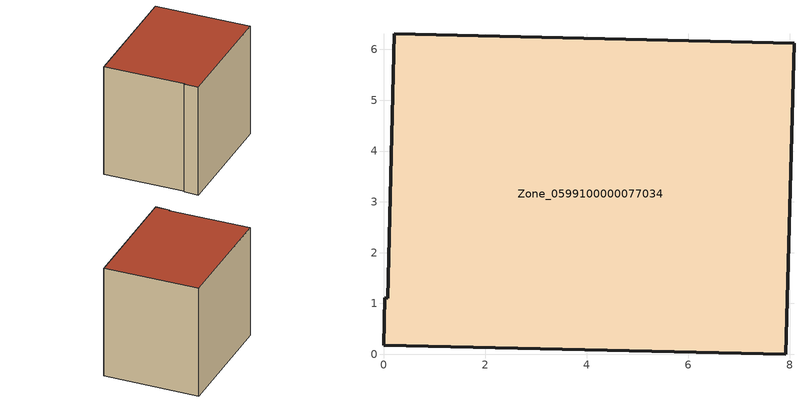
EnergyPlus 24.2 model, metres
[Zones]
Zone_0599100000077034
 floor ground (C_G): 0.02,1.11 0.09,1.1 0.21,6.31 8.08,6.12 7.92,0 0,0.18 z0
 wall outside (C_F): 7.92,0 8.08,6.12 0.21,6.31 0.09,1.1 0.02,1.11 0,0.18 7.92,0 z0:7.38
 roof outside (C_R): 0.09,1.1 0.02,1.11 0,0.18 7.92,0 8.08,6.12 0.21,6.31 z7.38
[BUILDING]
Pand.0599100000077034: North Axis=0; Terrain=City; Loads Convergence Tolerance Value=0.04; Temperature Convergence Tolerance Value=0.4; Solar Distribution=FullExterior; Maximum Number of Warmup Days=25; Minimum Number of Warmup Days=1
[Site:Location]
Rotterdam.The.Hague.AP_ZH_NLD Design_Conditions: Latitude=51.96; Longitude=4.45; Time Zone=1; Elevation=-4.5
[SITE:GROUNDTEMPERATURE:BUILDINGSURFACE]
18, 18, 18, 18, 18, 18, 18, 18, 18, 18, 18, 18
[MATERIAL] Thermal Absorptance=0.9; Solar Absorptance=0.7; Visible Absorptance=0.7
Name | Roughness | Thickness | Conductivity | Density | Specific Heat
G.TI.1946-1964 | MediumSmooth | 0.15 | 1 | 540 | 1210
F.TI.1946-1964 | Rough | 0.3 | 0.857143 | 1920 | 840
R.TI.1946-1964 | MediumRough | 0.2 | 0.277778 | 1500 | 1000
[CONSTRUCTION]
C_G: G.TI.1946-1964
C_F: F.TI.1946-1964
C_R: R.TI.1946-1964
[ZONE]
Zone_0599100000077034: Type=1; Multiplier=1; Ceiling Height=Autocalculate; Volume=Autocalculate; Floor Area=autocalculate; Part of Total Floor Area=Yes
[ZONEINFILTRATION:DESIGNFLOWRATE]
Infil_Zone_0599100000077034: Zone or ZoneList or Space or SpaceList=Zone_0599100000077034; Schedule=AlwaysOn; Design Flow Rate Calculation Method=Flow/Area; Flow Rate per Floor Area=0.003; Constant Term Coefficient=1; Temperature Term Coefficient=0; Velocity Term Coefficient=0; Velocity Squared Term Coefficient=0
[HVACTEMPLATE:ZONE:IDEALLOADSAIRSYSTEM]
Zone_0599100000077034: Maximum Heating Supply Air Temperature=50; Minimum Cooling Supply Air Temperature=13; Maximum Heating Supply Air Humidity Ratio=0.0156; Minimum Cooling Supply Air Humidity Ratio=0.0077; Heating Limit=NoLimit; Cooling Limit=NoLimit; Dehumidification Control Type=ConstantSensibleHeatRatio; Cooling Sensible Heat Ratio=0.7; Dehumidification Setpoint=60; Humidification Control Type=None; Humidification Setpoint=30; Outdoor Air Method=None; Outdoor Air Flow Rate per Person=0.00944; Outdoor Air Flow Rate per Zone Floor Area=0; Outdoor Air Flow Rate per Zone=0; Demand Controlled Ventilation Type=None; Outdoor Air Economizer Type=NoEconomizer; Heat Recovery Type=None; Sensible Heat Recovery Effectiveness=0.7; Latent Heat Recovery Effectiveness=0.65
[ZONECONTROL:THERMOSTAT]
ThermostatControl_Zone_0599100000077034: Zone or ZoneList=Zone_0599100000077034; Control Type Schedule=DualSetpointControlType; Control 1=Thermostat_Zone_0599100000077034; Temperature Difference Between Cutout And Setpoint=0
[THERMOSTATSETPOINT:DUALSETPOINT]
Thermostat_Zone_0599100000077034: Heating Setpoint Temperature Schedule=HeatingSetpoint_Zone_0599100000077034; Cooling Setpoint Temperature Schedule=CoolingSetpoint_Zone_0599100000077034
[SCHEDULE:COMPACT]
HeatingSetpoint_Zone_0599100000077034: Through: 12/31, For: AllDays, Until: 24:00, 21
CoolingSetpoint_Zone_0599100000077034: Through: 12/31, For: AllDays, Until: 24:00, 24
DualSetpointControlType: Through: 12/31, For: AllDays, Until: 24:00, 4
AlwaysOn: Through: 12/31, For: AllDays, Until: 24:00, 1
